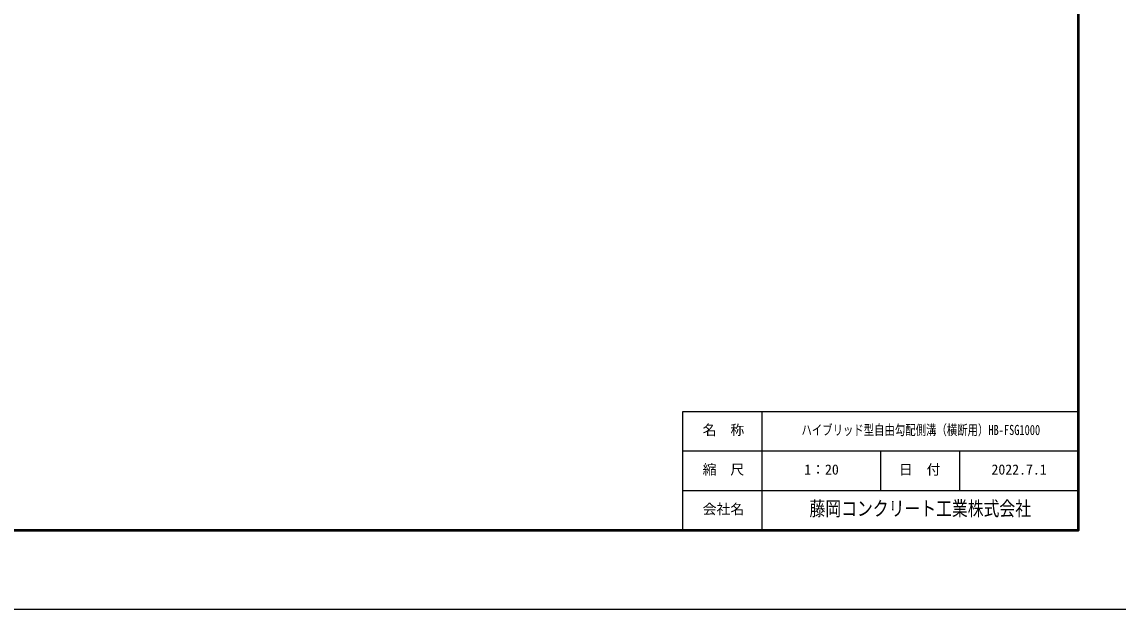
# Model space of a CAD drawing. Units: millimetres, scale not verified. Extents: x -16800 to 16800, y -5940 to 5940.
# Drawn here: x -5741 to -200, y -5940 to -2970 of the extents above; entities that cross this region are included whole.
import ezdxf
from ezdxf.enums import TextEntityAlignment as Align

# ---------------------------------------------------------------- set-up
doc = ezdxf.new("R2010")
doc.units = ezdxf.units.MM
doc.header["$LTSCALE"] = 20
for name, color, linetype, lineweight in [('0-1_Defpoints', 5, 'Continuous', 25), ('0-7_WAKU', 3, 'Continuous', 25), ('0-8_WAKU-LINE', 7, 'Continuous', 25)]:
    doc.layers.add(name, color=color, linetype=linetype, lineweight=lineweight)
doc.layers.add('0-9_WAKU-TXT', color=7, linetype='Continuous')
doc.styles.add('ＭＳ ゴシック', font='')
doc.styles.get('ＭＳ ゴシック').set_extended_font_data('MS Gothic')

msp = doc.modelspace()

# ---------------------------------------------------------------- linework, layer by layer
at = {"layer": '0-1_Defpoints'}
msp.add_lwpolyline([(-16800, -5940), (0, -5940), (0, 5940), (-16800, 5940)], close=True, dxfattribs=at)
at = {"layer": '0-7_WAKU'}
for p, q in [((-2400, -4940), (-400, -4940)), ((-2400, -5540), (-2400, -4940))]:
    msp.add_line(p, q, dxfattribs=at)
at = {"layer": '0-7_WAKU', "lineweight": 50}
msp.add_lwpolyline([(-16400, -5540), (-400, -5540), (-400, 5540), (-16400, 5540)], close=True, dxfattribs=at)
at = {"layer": '0-8_WAKU-LINE'}
for p, q in [((-2000, -5540), (-2000, -4940)), ((-2400, -5140), (-400, -5140)), ((-1400, -5340), (-1400, -5140)), ((-1000, -5340), (-1000, -5140)), ((-2400, -5340), (-400, -5340))]:
    msp.add_line(p, q, dxfattribs=at)

# ---------------------------------------------------------------- texts
at = {"layer": '0-9_WAKU-TXT', "style": 'ＭＳ ゴシック'}
for s, p in [('名\u3000称', (-2300.1, -5075)), ('縮\u3000尺', (-2300.1, -5275)), ('1：20', (-1786.5, -5275)), ('日\u3000付', (-1308.11, -5275)), ('2022.7.1', (-840, -5275)), ('会社名', (-2300.1, -5475))]:
    msp.add_text(s, height=51.32, dxfattribs=at).set_placement(p, align=Align.BOTTOM_LEFT)
for s, height, width, p in [('ハイブリッド型自由勾配側溝（横断用）HB-FSG1000', 51.32, 0.75, (-1800.75, -5075)), ('藤岡コンクリート工業株式会社', 73.31, 0.8, (-1760, -5490))]:
    msp.add_text(s, height=height, dxfattribs=dict(at, width=width)).set_placement(p, align=Align.BOTTOM_LEFT)

doc.saveas('drawing.dxf')
